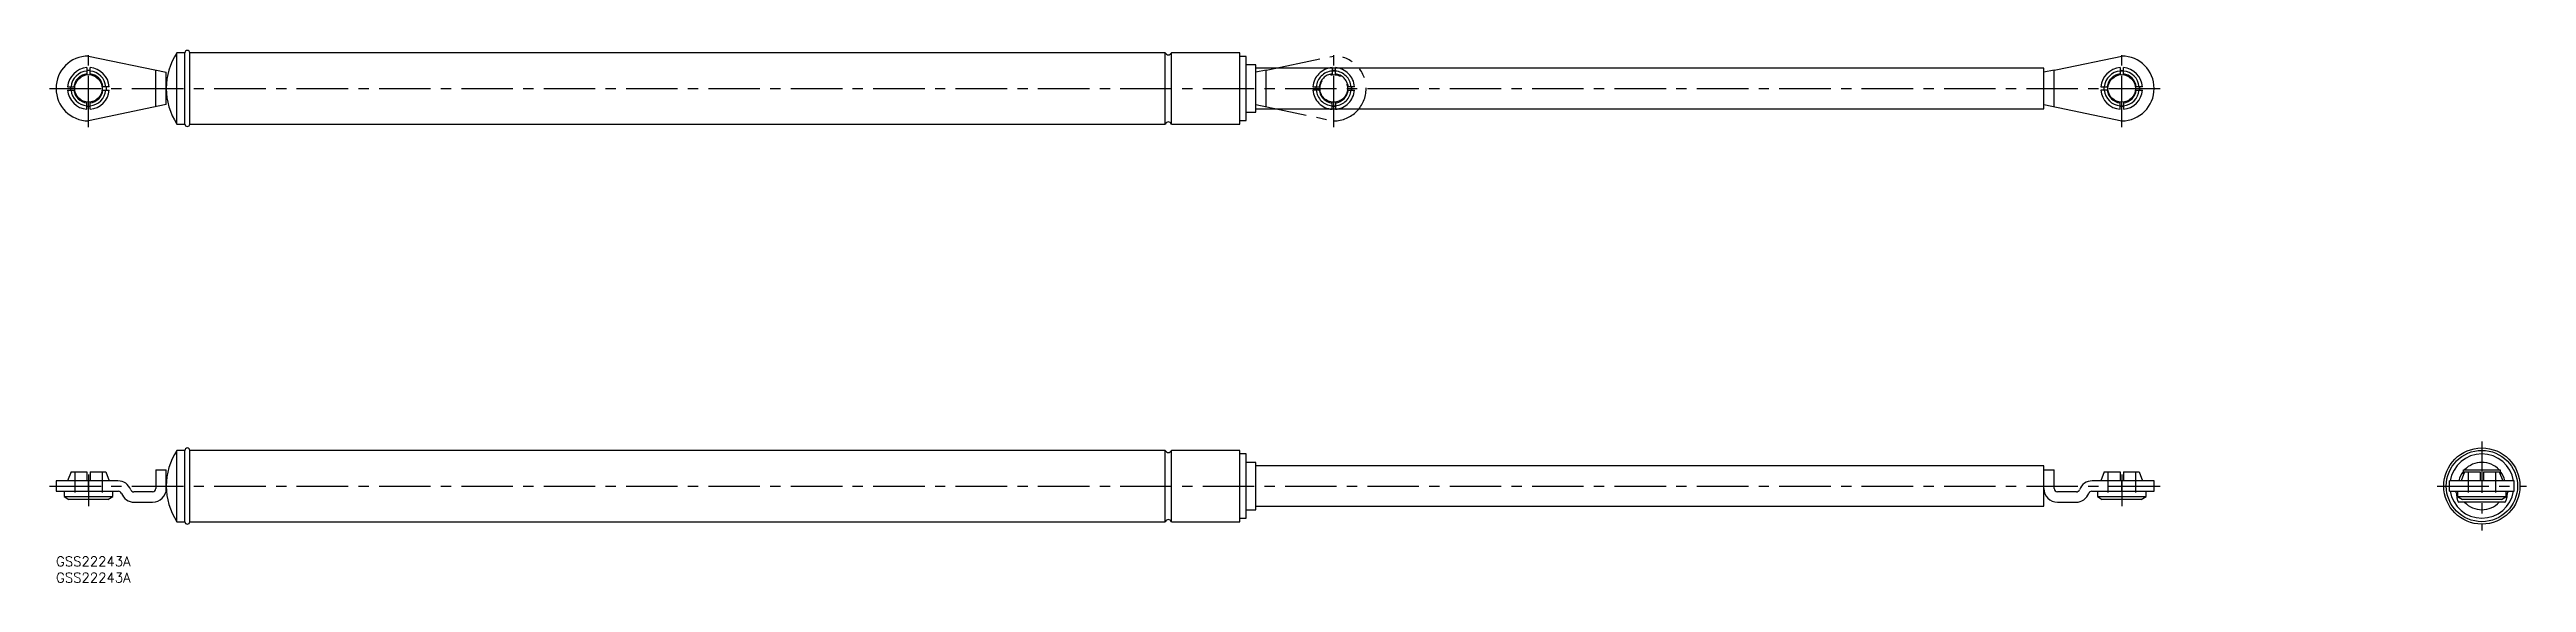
# Model space of a CAD drawing. Extents: x -2 to 762, y -8 to 156.
import ezdxf

# ---------------------------------------------------------------- set-up
doc = ezdxf.new("R2010")
doc.units = 0
doc.header["$LTSCALE"] = 0.5
for name, pattern in [('CENTER', [50.8, 31.75, -6.35, 6.35, -6.35]), ('DASHED', [19.05, 12.7, -6.35]), ('PHANTOM', [63.5, 31.75, -6.35, 6.35, -6.35, 6.35, -6.35])]:
    doc.linetypes.add(name, pattern=pattern)
for name, color, linetype in [('MSM_CENTER', 1, 'CENTER'), ('MSM_CONTINUOUS', 7, 'CONTINUOUS'), ('MSM_DASHED', 4, 'DASHED'), ('MSM_IMAGINARY', 6, 'PHANTOM'), ('MSM_PART_NUMBER', 7, 'CONTINUOUS')]:
    doc.layers.add(name, color=color, linetype=linetype)
doc.styles.get("Standard").update_dxf_attribs({"font": 'txt.shx', "height": 3, "bigfont": 'bigfont.shx'})

# ---------------------------------------------------------------- blocks, each defined once
blk = doc.blocks.new('*U25')
at = {"layer": 'MSM_PART_NUMBER'}
blk.add_text('GSS22243A', height=3, dxfattribs=at).set_placement((0, -3))
blk = doc.blocks.new('*U26')
at = {"layer": 'MSM_PART_NUMBER'}
blk.add_text('GSS22243A', height=3, dxfattribs=at).set_placement((0, -8))

msp = doc.modelspace()

# ---------------------------------------------------------------- linework, layer by layer
at = {"layer": 'MSM_CENTER'}
for p, q in [((10, 132.41), (10, 156.41)), ((394, 132.41), (394, 156.41)), ((637, 132.41), (637, 156.41)), ((-2, 144.41), (649, 144.41)), ((748.06, 35.5), (748.06, 8)), ((10, 25.35), (10, 15.55)), ((637, 25.35), (637, 15.55)), ((-2, 21.75), (649, 21.75)), ((734.31, 21.75), (761.81, 21.75))]:
    msp.add_line(p, q, dxfattribs=at)
at = {"layer": 'MSM_CONTINUOUS'}
for p, q in [((10, 154.41), (34, 149.41)), ((39.75, 155.41), (37.3, 155.41)), ((37.3, 133.41), (37.3, 155.41)), ((39.75, 133.41), (39.75, 155.41)), ((342.06, 155.41), (41.25, 155.41)), ((41.25, 133.41), (41.25, 155.41)), ((342.06, 133.41), (342.06, 155.41)), ((365, 155.41), (343.94, 155.41)), ((343.94, 133.41), (343.94, 155.41)), ((365, 133.41), (365, 155.41)), ((367, 154.31), (365, 154.31)), ((367, 134.51), (367, 154.31)), ((617.2, 150.29), (637, 154.41)), ((9.5, 150.83), (9.5, 148.64)), ((10.5, 148.64), (10.5, 150.83)), ((30.8, 138.75), (30.8, 150.08)), ((34, 139.41), (34, 149.41)), ((370, 151.71), (367, 151.71)), ((370, 137.11), (370, 151.71)), ((613, 150.66), (370, 150.66)), ((613, 138.16), (613, 150.66)), ((616.2, 150.08), (613, 149.41)), ((616.2, 150.08), (617.2, 150.29)), ((616.2, 138.75), (616.2, 150.08)), ((636.5, 150.83), (636.5, 148.64)), ((636.5, 149.89), (637.5, 149.89)), ((637.5, 148.64), (637.5, 150.83)), ((3.58, 144.91), (5.78, 144.91)), ((3.58, 143.91), (5.78, 143.91)), ((4.52, 143.96), (4.52, 144.92)), ((9.5, 138), (9.5, 140.19)), ((34, 139.41), (10, 134.41)), ((10.5, 138), (10.5, 140.19)), ((16.42, 144.91), (14.22, 144.91)), ((14.22, 143.91), (16.42, 143.91)), ((15.48, 144.92), (15.5, 144.41)), ((15.5, 144.41), (15.48, 143.9)), ((370, 138.16), (613, 138.16)), ((613, 139.41), (637, 134.41)), ((630.58, 144.91), (632.78, 144.91)), ((632.78, 143.91), (630.58, 143.91)), ((637.51, 138.94), (636.49, 138.94)), ((636.5, 138), (636.5, 140.19)), ((637.5, 140.19), (637.5, 138)), ((643.42, 144.91), (641.22, 144.91)), ((641.22, 143.91), (643.42, 143.91)), ((642.48, 144.92), (642.5, 144.41)), ((642.5, 144.41), (642.48, 143.9)), ((37.3, 133.41), (39.75, 133.41)), ((41.25, 133.41), (342.06, 133.41)), ((343.94, 133.41), (365, 133.41)), ((365, 134.51), (367, 134.51)), ((367, 137.11), (370, 137.11)), ((39.75, 32.75), (37.3, 32.75)), ((37.3, 10.75), (37.3, 32.75)), ((39.75, 10.75), (39.75, 32.75)), ((342.06, 32.75), (41.25, 32.75)), ((41.25, 10.75), (41.25, 32.75)), ((342.06, 10.75), (342.06, 32.75)), ((365, 32.75), (343.94, 32.75)), ((343.94, 10.75), (343.94, 32.75)), ((365, 10.75), (365, 32.75)), ((367, 31.65), (365, 31.65)), ((367, 11.85), (367, 31.65)), ((0, 23.35), (0, 20.15)), ((19.08, 23.35), (0, 23.35)), ((4.62, 26.15), (3.58, 23.35)), ((4.62, 26.15), (9.5, 26.15)), ((9.5, 26.15), (9.5, 23.35)), ((10, 20.15), (10, 23.35)), ((10.5, 26.15), (15.38, 26.15)), ((10.5, 26.15), (10.5, 23.35)), ((15.38, 26.15), (16.42, 23.35)), ((30.8, 26.75), (34, 26.75)), ((30.8, 26.75), (30.8, 20.95)), ((34, 20.95), (34, 26.75)), ((370, 29.05), (367, 29.05)), ((370, 14.45), (370, 29.05)), ((613, 28), (370, 28)), ((613, 15.5), (613, 28)), ((613, 26.75), (616.2, 26.75)), ((616.2, 20.95), (616.2, 26.75)), ((647, 23.35), (627.92, 23.35)), ((631.62, 26.15), (630.58, 23.35)), ((631.62, 26.15), (636.5, 26.15)), ((636.5, 26.15), (636.5, 23.35)), ((637, 20.15), (637, 23.35)), ((637.5, 26.15), (642.38, 26.15)), ((637.5, 26.15), (637.5, 23.35)), ((642.38, 26.15), (643.42, 23.35)), ((647, 20.15), (647, 23.35)), ((738.06, 20.15), (738.06, 23.35)), ((758.06, 23.35), (738.06, 23.35)), ((742.68, 26.15), (741.64, 23.35)), ((742.39, 26.75), (753.72, 26.75)), ((742.39, 25.37), (742.39, 26.75)), ((742.68, 26.15), (747.56, 26.15)), ((747.56, 26.15), (747.56, 23.35)), ((748.56, 26.15), (753.43, 26.15)), ((748.56, 26.15), (748.56, 23.35)), ((753.43, 26.15), (754.48, 23.35)), ((753.72, 26.75), (753.72, 25.37)), ((758.06, 20.15), (758.06, 23.35)), ((0, 20.15), (19.24, 20.15)), ((2.5, 20.15), (2.5, 18.55)), ((2.5, 18.55), (4, 17.55)), ((2.5, 18.55), (17.5, 18.55)), ((16, 17.55), (4, 17.55)), ((16, 17.55), (17.5, 18.55)), ((17.5, 18.55), (17.5, 20.15)), ((29.8, 19.95), (23.96, 19.95)), ((24.12, 16.75), (29.8, 16.75)), ((370, 15.5), (613, 15.5)), ((623.04, 19.95), (617.2, 19.95)), ((617.2, 16.75), (622.88, 16.75)), ((627.76, 20.15), (647, 20.15)), ((629.5, 20.15), (629.5, 18.55)), ((629.5, 18.55), (631, 17.55)), ((629.5, 18.55), (644.5, 18.55)), ((643, 17.55), (631, 17.55)), ((643, 17.55), (644.5, 18.55)), ((644.5, 18.55), (644.5, 20.15)), ((738.06, 20.15), (758.06, 20.15)), ((740.56, 20.15), (740.56, 18.55)), ((740.56, 18.55), (742.06, 17.55)), ((740.56, 18.55), (755.56, 18.55)), ((755.11, 16.75), (741, 16.75)), ((754.06, 17.55), (742.06, 17.55)), ((754.06, 17.55), (755.56, 18.55)), ((755.56, 18.55), (755.56, 20.15)), ((37.3, 10.75), (39.75, 10.75)), ((41.25, 10.75), (342.06, 10.75)), ((343.94, 10.75), (365, 10.75)), ((365, 11.85), (367, 11.85)), ((367, 14.45), (370, 14.45))]:
    msp.add_line(p, q, dxfattribs=at)
for centre, radius in [((10, 144.41), 4.25), ((637, 144.41), 4.25), ((748.06, 21.75), 11.75), ((748.06, 21.75), 11)]:
    msp.add_circle(centre, radius, dxfattribs=at)
for centre, radius, start, end in [((10, 144.41), 10, 90, 270), ((54, 144.41), 20, 146.63299, 213.36701), ((40.5, 155.41), 0.75, 0, 180), ((343, 155.76), 1, 200.48732, 339.51268), ((637, 144.41), 10, 270, 90), ((10, 144.41), 6.44, 94.45407, 175.54593), ((10, 144.41), 5.4, 95.31277, 174.68723), ((10, 144.41), 4.5, 96.37937, 173.62063), ((10, 132.17), 17.73, 88.38409, 91.61591), ((10, 144.41), 6.44, 4.45407, 85.54593), ((10, 144.41), 5.4, 5.31277, 84.68723), ((10, 144.41), 4.5, 6.37937, 83.62063), ((637, 144.41), 6.44, 94.45407, 175.54593), ((637, 144.41), 5.4, 95.31277, 174.68723), ((637, 144.41), 4.5, 96.37937, 173.62063), ((637, 144.41), 5.5, 84.78409, 95.21591), ((637, 144.41), 6.44, 4.45407, 85.54593), ((637, 144.41), 5.4, 5.31277, 84.68723), ((637, 144.41), 4.5, 6.37937, 83.62063), ((10, 144.41), 6.44, 184.45407, 265.54593), ((10, 144.41), 5.4, 185.31277, 264.68723), ((10, 144.41), 4.5, 186.37937, 263.62063), ((10, 155.68), 16.75, 268.26368, 271.76802), ((10, 144.41), 4.5, 276.37937, 353.62063), ((10, 144.41), 5.4, 275.31277, 354.68723), ((10, 144.41), 6.44, 274.45407, 355.54593), ((637, 144.41), 6.44, 184.45407, 265.54593), ((637, 144.41), 5.5, 174.78409, 185.21591), ((637, 144.41), 5.4, 185.31277, 264.68723), ((637, 144.41), 4.5, 186.37937, 263.62063), ((637, 144.41), 5.5, 264.67434, 275.35736), ((637, 144.41), 6.44, 274.45407, 355.54593), ((637, 144.41), 4.5, 276.37937, 353.62063), ((637, 144.41), 5.4, 275.31277, 354.68723), ((637, 144.41), 5.5, 354.64927, 5.27404), ((40.5, 133.41), 0.75, 180, 0), ((343, 133.06), 1, 20.48732, 159.51268), ((54, 21.75), 20, 146.63299, 213.36701), ((40.5, 32.75), 0.75, 0, 180), ((343, 33.1), 1, 200.48732, 339.51268), ((748.06, 21.75), 9.9, 9.30072, 170.69928), ((19.08, 19.15), 4.2, 20.25225, 90), ((627.92, 19.15), 4.2, 90, 159.74775), ((748.06, 21.75), 7.3, 140.91902, 167.33924), ((748.06, 21.75), 7.3, 43.23022, 136.76978), ((748.06, 21.75), 7.3, 12.66076, 39.08098), ((19.24, 19.15), 1, 20.25225, 90), ((24.12, 20.95), 4.2, 200.25225, 270), ((23.96, 20.95), 1, 200.25225, 270), ((29.8, 20.95), 4.2, 270, 0), ((29.8, 20.95), 1, 270, 0), ((617.2, 20.95), 4.2, 180, 270), ((617.2, 20.95), 1, 180, 270), ((622.88, 20.95), 4.2, 270, 339.74775), ((623.04, 20.95), 1, 270, 339.74775), ((627.76, 19.15), 1, 90, 159.74775), ((748.06, 21.75), 9.9, 189.30072, 350.69928), ((739.48, 19.68), 0.69, 356.29819, 42.75092), ((754.1, 20.6), 13.96, 183.94165, 190.4151), ((744.56, 18.78), 4.26, 189.6014, 203.0325), ((741.16, 17.27), 0.541, 195.98302, 252.559), ((748.06, 21.75), 7.3, 223.23022, 316.76978), ((754.95, 17.27), 0.541, 287.441, 344.01698), ((751.55, 18.78), 4.26, 336.9675, 350.3986), ((742.02, 20.6), 13.96, 349.5849, 356.05835), ((756.64, 19.68), 0.69, 137.24908, 183.70181), ((40.5, 10.75), 0.75, 180, 0), ((343, 10.4), 1, 20.48732, 159.51268)]:
    msp.add_arc(centre, radius, start, end, dxfattribs=at)
at = {"layer": 'MSM_DASHED'}
for p, q in [((5.75, 26.15), (5.75, 17.55)), ((14.25, 26.15), (14.25, 17.55)), ((632.75, 26.15), (632.75, 17.55)), ((641.25, 26.15), (641.25, 17.55)), ((743.81, 26.15), (743.81, 17.55)), ((752.31, 26.15), (752.31, 17.55))]:
    msp.add_line(p, q, dxfattribs=at)
at = {"layer": 'MSM_IMAGINARY'}
for p, q in [((374.2, 150.29), (394, 154.41)), ((373.2, 150.08), (370, 149.41)), ((373.2, 150.08), (374.2, 150.29)), ((373.2, 138.75), (373.2, 150.08)), ((393.5, 150.83), (393.5, 148.64)), ((393.5, 149.89), (394.5, 149.89)), ((394.5, 148.64), (394.5, 150.83)), ((370, 139.41), (394, 134.41)), ((387.58, 144.91), (389.78, 144.91)), ((389.78, 143.91), (387.58, 143.91)), ((394.51, 138.94), (393.49, 138.94)), ((393.5, 138), (393.5, 140.19)), ((394.5, 140.19), (394.5, 138)), ((400.42, 144.91), (398.22, 144.91)), ((398.22, 143.91), (400.42, 143.91)), ((399.48, 144.92), (399.5, 144.41)), ((399.5, 144.41), (399.48, 143.9))]:
    msp.add_line(p, q, dxfattribs=at)
msp.add_circle((394, 144.41), 4.25, dxfattribs=at)
for radius, start, end in [(10, 270, 90), (6.44, 94.45407, 175.54593), (5.4, 95.31277, 174.68723), (4.5, 96.37937, 173.62063), (5.5, 84.78409, 95.21591), (6.44, 4.45407, 85.54593), (5.4, 5.31277, 84.68723), (4.5, 6.37937, 83.62063), (6.44, 184.45407, 265.54593), (5.5, 174.78409, 185.21591), (5.4, 185.31277, 264.68723), (4.5, 186.37937, 263.62063), (5.5, 264.67434, 275.35736), (6.44, 274.45407, 355.54593), (4.5, 276.37937, 353.62063), (5.4, 275.31277, 354.68723), (5.5, 354.64927, 5.27404)]:
    msp.add_arc((394, 144.41), radius, start, end, dxfattribs=at)

# ---------------------------------------------------------------- block references
at = {"layer": 'MSM_CONTINUOUS'}
for name in ['*U25', '*U26']:
    msp.add_blockref(name, (0, 0), dxfattribs=at)

doc.saveas('drawing.dxf')
